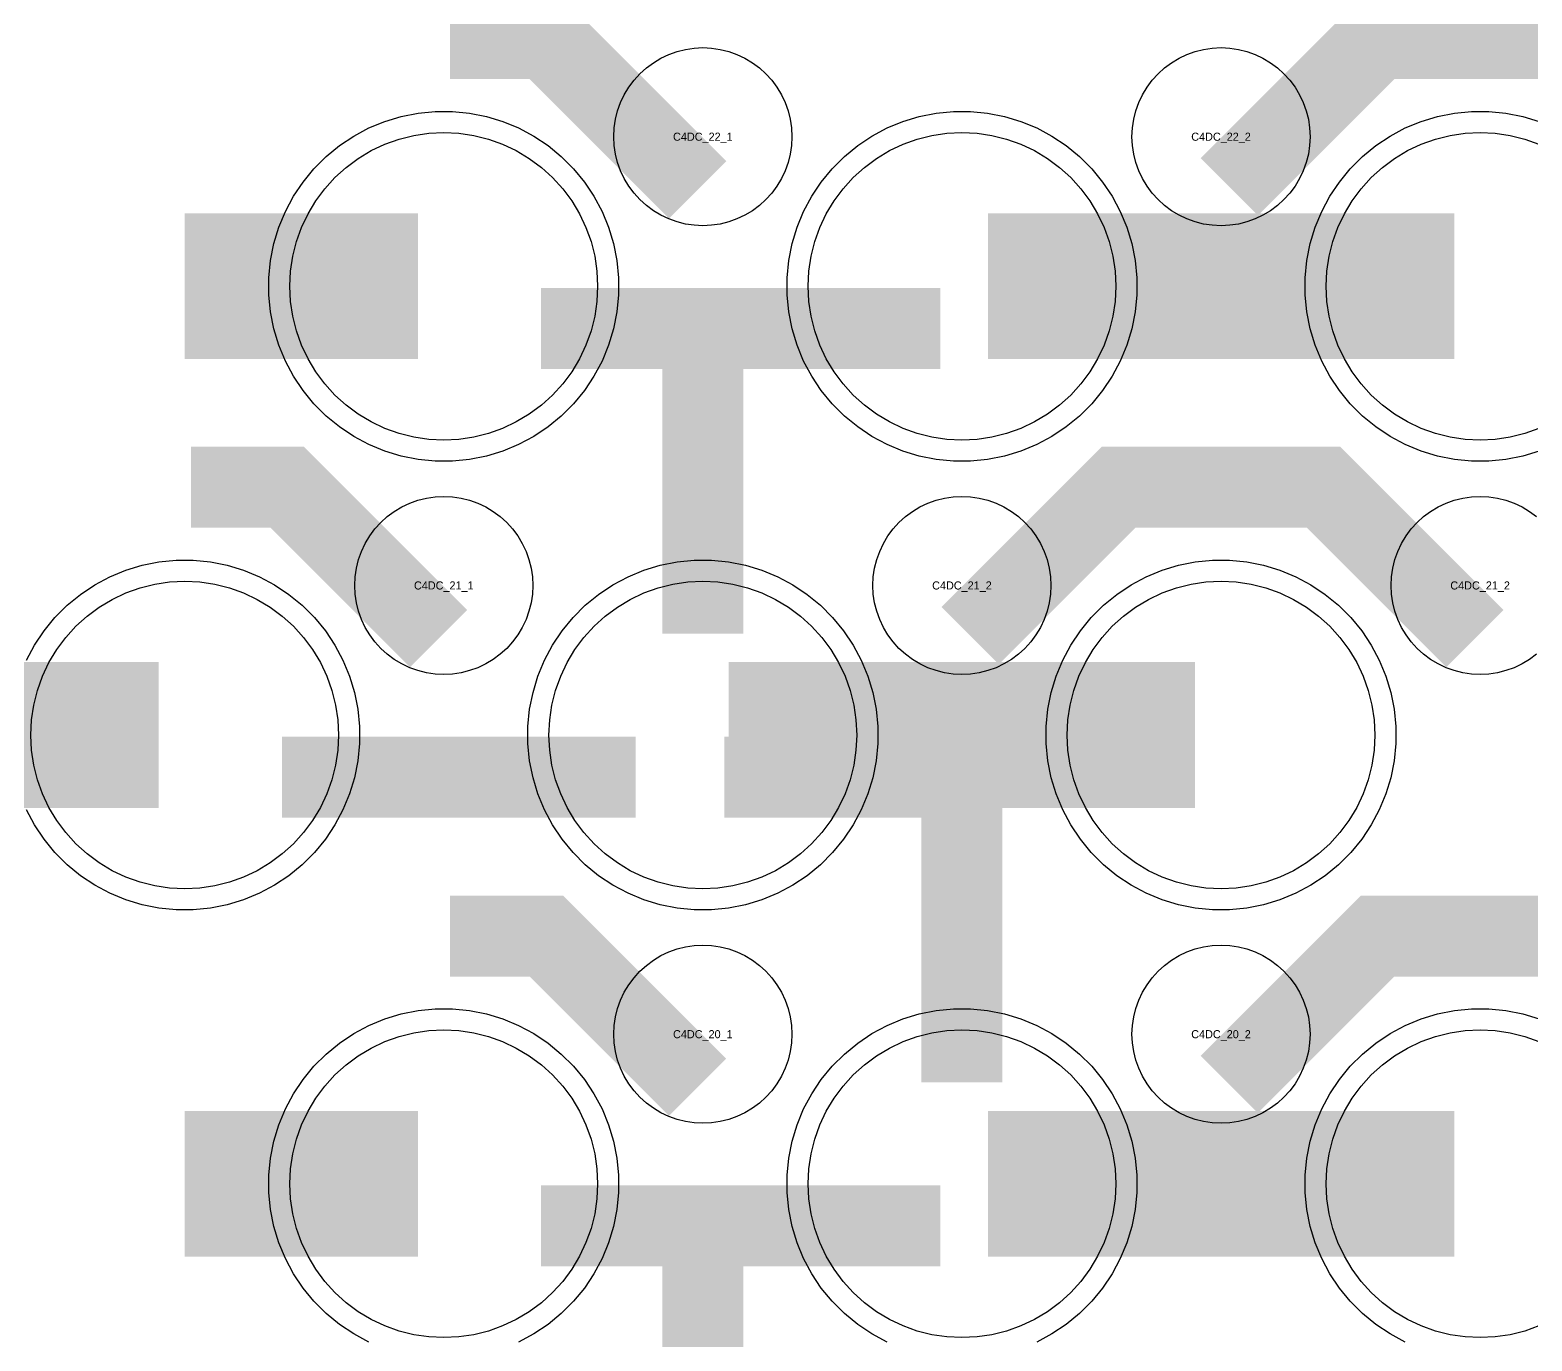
# Model space of a CAD drawing. Extents: x -11880 to 11880, y -14992 to 14992.
# Drawn here: x -11647.8 to -11184, y -12116.8 to -11712 of the extents above; entities that cross this region are included whole.
import ezdxf
from ezdxf.enums import TextEntityAlignment as Align

# ---------------------------------------------------------------- set-up
doc = ezdxf.new("R2010")
doc.units = 0
doc.header["$MEASUREMENT"] = 0
for name, color, linetype in [('GDS_775_DT_237', 138, 'CONTINUOUS'), ('RDL1_FS', 34, 'CONTINUOUS'), ('RDL_BS', 160, 'CONTINUOUS')]:
    doc.layers.add(name, color=color, linetype=linetype)

msp = doc.modelspace()

# ---------------------------------------------------------------- linework, layer by layer
at = {"layer": 'RDL1_FS'}
for points in [[(-11520, -11838.664), (-11524.657, -11838.435), (-11529.268, -11837.751), (-11533.791, -11836.619), (-11538.181, -11835.047), (-11542.395, -11833.055), (-11546.395, -11830.657), (-11550.14, -11827.879), (-11553.594, -11824.749), (-11556.724, -11821.295), (-11559.502, -11817.55), (-11561.9, -11813.55), (-11563.892, -11809.336), (-11565.464, -11804.946), (-11566.596, -11800.423), (-11567.28, -11795.812), (-11567.509, -11791.155), (-11567.28, -11786.498), (-11566.596, -11781.887), (-11565.464, -11777.364), (-11563.892, -11772.974), (-11561.9, -11768.76), (-11559.502, -11764.76), (-11556.724, -11761.015), (-11553.594, -11757.561), (-11550.14, -11754.431), (-11546.395, -11751.653), (-11542.395, -11749.255), (-11538.181, -11747.263), (-11533.791, -11745.691), (-11529.268, -11744.559), (-11524.657, -11743.875), (-11520, -11743.646), (-11515.343, -11743.875), (-11510.732, -11744.559), (-11506.209, -11745.691), (-11501.819, -11747.263), (-11497.605, -11749.255), (-11493.605, -11751.653), (-11489.86, -11754.431), (-11486.406, -11757.561), (-11483.276, -11761.015), (-11480.498, -11764.76), (-11478.1, -11768.76), (-11476.108, -11772.974), (-11474.536, -11777.364), (-11473.404, -11781.887), (-11472.72, -11786.498), (-11472.491, -11791.155), (-11472.72, -11795.812), (-11473.404, -11800.423), (-11474.536, -11804.946), (-11476.108, -11809.336), (-11478.1, -11813.55), (-11480.498, -11817.55), (-11483.276, -11821.295), (-11486.406, -11824.749), (-11489.86, -11827.879), (-11493.605, -11830.657), (-11497.605, -11833.055), (-11501.819, -11835.047), (-11506.209, -11836.619), (-11510.732, -11837.751), (-11515.343, -11838.435)], [(-11360, -11838.664), (-11364.657, -11838.435), (-11369.268, -11837.751), (-11373.791, -11836.619), (-11378.181, -11835.047), (-11382.395, -11833.055), (-11386.395, -11830.657), (-11390.14, -11827.879), (-11393.594, -11824.749), (-11396.724, -11821.295), (-11399.502, -11817.55), (-11401.9, -11813.55), (-11403.892, -11809.336), (-11405.464, -11804.946), (-11406.596, -11800.423), (-11407.28, -11795.812), (-11407.509, -11791.155), (-11407.28, -11786.498), (-11406.596, -11781.887), (-11405.464, -11777.364), (-11403.892, -11772.974), (-11401.9, -11768.76), (-11399.502, -11764.76), (-11396.724, -11761.015), (-11393.594, -11757.561), (-11390.14, -11754.431), (-11386.395, -11751.653), (-11382.395, -11749.255), (-11378.181, -11747.263), (-11373.791, -11745.691), (-11369.268, -11744.559), (-11364.657, -11743.875), (-11360, -11743.646), (-11355.343, -11743.875), (-11350.732, -11744.559), (-11346.209, -11745.691), (-11341.819, -11747.263), (-11337.605, -11749.255), (-11333.605, -11751.653), (-11329.86, -11754.431), (-11326.406, -11757.561), (-11323.276, -11761.015), (-11320.498, -11764.76), (-11318.1, -11768.76), (-11316.108, -11772.974), (-11314.536, -11777.364), (-11313.404, -11781.887), (-11312.72, -11786.498), (-11312.491, -11791.155), (-11312.72, -11795.812), (-11313.404, -11800.423), (-11314.536, -11804.946), (-11316.108, -11809.336), (-11318.1, -11813.55), (-11320.498, -11817.55), (-11323.276, -11821.295), (-11326.406, -11824.749), (-11329.86, -11827.879), (-11333.605, -11830.657), (-11337.605, -11833.055), (-11341.819, -11835.047), (-11346.209, -11836.619), (-11350.732, -11837.751), (-11355.343, -11838.435)], [(-11600, -11977.229), (-11604.657, -11977), (-11609.268, -11976.316), (-11613.791, -11975.184), (-11618.181, -11973.612), (-11622.395, -11971.62), (-11626.395, -11969.222), (-11630.14, -11966.444), (-11633.594, -11963.314), (-11636.724, -11959.86), (-11639.502, -11956.115), (-11641.9, -11952.115), (-11643.892, -11947.901), (-11645.464, -11943.511), (-11646.596, -11938.988), (-11647.28, -11934.377), (-11647.509, -11929.72), (-11647.28, -11925.063), (-11646.596, -11920.452), (-11645.464, -11915.929), (-11643.892, -11911.539), (-11641.9, -11907.325), (-11639.502, -11903.325), (-11636.724, -11899.58), (-11633.594, -11896.126), (-11630.14, -11892.996), (-11626.395, -11890.218), (-11622.395, -11887.82), (-11618.181, -11885.828), (-11613.791, -11884.256), (-11609.268, -11883.124), (-11604.657, -11882.44), (-11600, -11882.211), (-11595.343, -11882.44), (-11590.732, -11883.124), (-11586.209, -11884.256), (-11581.819, -11885.828), (-11577.605, -11887.82), (-11573.605, -11890.218), (-11569.86, -11892.996), (-11566.406, -11896.126), (-11563.276, -11899.58), (-11560.498, -11903.325), (-11558.1, -11907.325), (-11556.108, -11911.539), (-11554.536, -11915.929), (-11553.404, -11920.452), (-11552.72, -11925.063), (-11552.491, -11929.72), (-11552.72, -11934.377), (-11553.404, -11938.988), (-11554.536, -11943.511), (-11556.108, -11947.901), (-11558.1, -11952.115), (-11560.498, -11956.115), (-11563.276, -11959.86), (-11566.406, -11963.314), (-11569.86, -11966.444), (-11573.605, -11969.222), (-11577.605, -11971.62), (-11581.819, -11973.612), (-11586.209, -11975.184), (-11590.732, -11976.316), (-11595.343, -11977)], [(-11440, -11977.229), (-11444.657, -11977), (-11449.268, -11976.316), (-11453.791, -11975.184), (-11458.181, -11973.612), (-11462.395, -11971.62), (-11466.395, -11969.222), (-11470.14, -11966.444), (-11473.594, -11963.314), (-11476.724, -11959.86), (-11479.502, -11956.115), (-11481.9, -11952.115), (-11483.892, -11947.901), (-11485.464, -11943.511), (-11486.596, -11938.988), (-11487.28, -11934.377), (-11487.509, -11929.72), (-11487.28, -11925.063), (-11486.596, -11920.452), (-11485.464, -11915.929), (-11483.892, -11911.539), (-11481.9, -11907.325), (-11479.502, -11903.325), (-11476.724, -11899.58), (-11473.594, -11896.126), (-11470.14, -11892.996), (-11466.395, -11890.218), (-11462.395, -11887.82), (-11458.181, -11885.828), (-11453.791, -11884.256), (-11449.268, -11883.124), (-11444.657, -11882.44), (-11440, -11882.211), (-11435.343, -11882.44), (-11430.732, -11883.124), (-11426.209, -11884.256), (-11421.819, -11885.828), (-11417.605, -11887.82), (-11413.605, -11890.218), (-11409.86, -11892.996), (-11406.406, -11896.126), (-11403.276, -11899.58), (-11400.498, -11903.325), (-11398.1, -11907.325), (-11396.108, -11911.539), (-11394.536, -11915.929), (-11393.404, -11920.452), (-11392.72, -11925.063), (-11392.491, -11929.72), (-11392.72, -11934.377), (-11393.404, -11938.988), (-11394.536, -11943.511), (-11396.108, -11947.901), (-11398.1, -11952.115), (-11400.498, -11956.115), (-11403.276, -11959.86), (-11406.406, -11963.314), (-11409.86, -11966.444), (-11413.605, -11969.222), (-11417.605, -11971.62), (-11421.819, -11973.612), (-11426.209, -11975.184), (-11430.732, -11976.316), (-11435.343, -11977)], [(-11280, -11977.229), (-11284.657, -11977), (-11289.268, -11976.316), (-11293.791, -11975.184), (-11298.181, -11973.612), (-11302.395, -11971.62), (-11306.395, -11969.222), (-11310.14, -11966.444), (-11313.594, -11963.314), (-11316.724, -11959.86), (-11319.502, -11956.115), (-11321.9, -11952.115), (-11323.892, -11947.901), (-11325.464, -11943.511), (-11326.596, -11938.988), (-11327.28, -11934.377), (-11327.509, -11929.72), (-11327.28, -11925.063), (-11326.596, -11920.452), (-11325.464, -11915.929), (-11323.892, -11911.539), (-11321.9, -11907.325), (-11319.502, -11903.325), (-11316.724, -11899.58), (-11313.594, -11896.126), (-11310.14, -11892.996), (-11306.395, -11890.218), (-11302.395, -11887.82), (-11298.181, -11885.828), (-11293.791, -11884.256), (-11289.268, -11883.124), (-11284.657, -11882.44), (-11280, -11882.211), (-11275.343, -11882.44), (-11270.732, -11883.124), (-11266.209, -11884.256), (-11261.819, -11885.828), (-11257.605, -11887.82), (-11253.605, -11890.218), (-11249.86, -11892.996), (-11246.406, -11896.126), (-11243.276, -11899.58), (-11240.498, -11903.325), (-11238.1, -11907.325), (-11236.108, -11911.539), (-11234.536, -11915.929), (-11233.404, -11920.452), (-11232.72, -11925.063), (-11232.491, -11929.72), (-11232.72, -11934.377), (-11233.404, -11938.988), (-11234.536, -11943.511), (-11236.108, -11947.901), (-11238.1, -11952.115), (-11240.498, -11956.115), (-11243.276, -11959.86), (-11246.406, -11963.314), (-11249.86, -11966.444), (-11253.605, -11969.222), (-11257.605, -11971.62), (-11261.819, -11973.612), (-11266.209, -11975.184), (-11270.732, -11976.316), (-11275.343, -11977)], [(-11520, -12115.794), (-11524.657, -12115.565), (-11529.268, -12114.881), (-11533.791, -12113.749), (-11538.181, -12112.177), (-11542.395, -12110.185), (-11546.395, -12107.787), (-11550.14, -12105.009), (-11553.594, -12101.879), (-11556.724, -12098.425), (-11559.502, -12094.68), (-11561.9, -12090.68), (-11563.892, -12086.466), (-11565.464, -12082.076), (-11566.596, -12077.553), (-11567.28, -12072.942), (-11567.509, -12068.285), (-11567.28, -12063.628), (-11566.596, -12059.017), (-11565.464, -12054.494), (-11563.892, -12050.104), (-11561.9, -12045.89), (-11559.502, -12041.89), (-11556.724, -12038.145), (-11553.594, -12034.691), (-11550.14, -12031.561), (-11546.395, -12028.783), (-11542.395, -12026.385), (-11538.181, -12024.393), (-11533.791, -12022.821), (-11529.268, -12021.689), (-11524.657, -12021.005), (-11520, -12020.776), (-11515.343, -12021.005), (-11510.732, -12021.689), (-11506.209, -12022.821), (-11501.819, -12024.393), (-11497.605, -12026.385), (-11493.605, -12028.783), (-11489.86, -12031.561), (-11486.406, -12034.691), (-11483.276, -12038.145), (-11480.498, -12041.89), (-11478.1, -12045.89), (-11476.108, -12050.104), (-11474.536, -12054.494), (-11473.404, -12059.017), (-11472.72, -12063.628), (-11472.491, -12068.285), (-11472.72, -12072.942), (-11473.404, -12077.553), (-11474.536, -12082.076), (-11476.108, -12086.466), (-11478.1, -12090.68), (-11480.498, -12094.68), (-11483.276, -12098.425), (-11486.406, -12101.879), (-11489.86, -12105.009), (-11493.605, -12107.787), (-11497.605, -12110.185), (-11501.819, -12112.177), (-11506.209, -12113.749), (-11510.732, -12114.881), (-11515.343, -12115.565)], [(-11360, -12115.794), (-11364.657, -12115.565), (-11369.268, -12114.881), (-11373.791, -12113.749), (-11378.181, -12112.177), (-11382.395, -12110.185), (-11386.395, -12107.787), (-11390.14, -12105.009), (-11393.594, -12101.879), (-11396.724, -12098.425), (-11399.502, -12094.68), (-11401.9, -12090.68), (-11403.892, -12086.466), (-11405.464, -12082.076), (-11406.596, -12077.553), (-11407.28, -12072.942), (-11407.509, -12068.285), (-11407.28, -12063.628), (-11406.596, -12059.017), (-11405.464, -12054.494), (-11403.892, -12050.104), (-11401.9, -12045.89), (-11399.502, -12041.89), (-11396.724, -12038.145), (-11393.594, -12034.691), (-11390.14, -12031.561), (-11386.395, -12028.783), (-11382.395, -12026.385), (-11378.181, -12024.393), (-11373.791, -12022.821), (-11369.268, -12021.689), (-11364.657, -12021.005), (-11360, -12020.776), (-11355.343, -12021.005), (-11350.732, -12021.689), (-11346.209, -12022.821), (-11341.819, -12024.393), (-11337.605, -12026.385), (-11333.605, -12028.783), (-11329.86, -12031.561), (-11326.406, -12034.691), (-11323.276, -12038.145), (-11320.498, -12041.89), (-11318.1, -12045.89), (-11316.108, -12050.104), (-11314.536, -12054.494), (-11313.404, -12059.017), (-11312.72, -12063.628), (-11312.491, -12068.285), (-11312.72, -12072.942), (-11313.404, -12077.553), (-11314.536, -12082.076), (-11316.108, -12086.466), (-11318.1, -12090.68), (-11320.498, -12094.68), (-11323.276, -12098.425), (-11326.406, -12101.879), (-11329.86, -12105.009), (-11333.605, -12107.787), (-11337.605, -12110.185), (-11341.819, -12112.177), (-11346.209, -12113.749), (-11350.732, -12114.881), (-11355.343, -12115.565)]]:
    msp.add_lwpolyline(points, close=True, dxfattribs=at)
for points in [[(-11181.819, -11835.047), (-11186.209, -11836.619), (-11190.732, -11837.751), (-11195.343, -11838.435), (-11200, -11838.664), (-11204.657, -11838.435), (-11209.268, -11837.751), (-11213.791, -11836.619), (-11218.181, -11835.047), (-11222.395, -11833.055), (-11226.395, -11830.657), (-11230.14, -11827.879), (-11233.594, -11824.749), (-11236.724, -11821.295), (-11239.502, -11817.55), (-11241.9, -11813.55), (-11243.892, -11809.336), (-11245.464, -11804.946), (-11246.596, -11800.423), (-11247.28, -11795.812), (-11247.509, -11791.155), (-11247.28, -11786.498), (-11246.596, -11781.887), (-11245.464, -11777.364), (-11243.892, -11772.974), (-11241.9, -11768.76), (-11239.502, -11764.76), (-11236.724, -11761.015), (-11233.594, -11757.561), (-11230.14, -11754.431), (-11226.395, -11751.653), (-11222.395, -11749.255), (-11218.181, -11747.263), (-11213.791, -11745.691), (-11209.268, -11744.559), (-11204.657, -11743.875), (-11200, -11743.646), (-11195.343, -11743.875), (-11190.732, -11744.559), (-11186.209, -11745.691), (-11181.819, -11747.263)], [(-11181.819, -12112.177), (-11186.209, -12113.749), (-11190.732, -12114.881), (-11195.343, -12115.565), (-11200, -12115.794), (-11204.657, -12115.565), (-11209.268, -12114.881), (-11213.791, -12113.749), (-11218.181, -12112.177), (-11222.395, -12110.185), (-11226.395, -12107.787), (-11230.14, -12105.009), (-11233.594, -12101.879), (-11236.724, -12098.425), (-11239.502, -12094.68), (-11241.9, -12090.68), (-11243.892, -12086.466), (-11245.464, -12082.076), (-11246.596, -12077.553), (-11247.28, -12072.942), (-11247.509, -12068.285), (-11247.28, -12063.628), (-11246.596, -12059.017), (-11245.464, -12054.494), (-11243.892, -12050.104), (-11241.9, -12045.89), (-11239.502, -12041.89), (-11236.724, -12038.145), (-11233.594, -12034.691), (-11230.14, -12031.561), (-11226.395, -12028.783), (-11222.395, -12026.385), (-11218.181, -12024.393), (-11213.791, -12022.821), (-11209.268, -12021.689), (-11204.657, -12021.005), (-11200, -12020.776), (-11195.343, -12021.005), (-11190.732, -12021.689), (-11186.209, -12022.821), (-11181.819, -12024.393)]]:
    msp.add_lwpolyline(points, dxfattribs=at)
for points in [[(-11599.998, -11791.155, 45, 45, 0), (-11527.998, -11791.155, 45, 45, 0)], [(-11351.998, -11791.155, 45, 45, 0), (-11279.998, -11791.155, 45, 45, 0)], [(-11279.998, -11791.155, 45, 45, 0), (-11207.998, -11791.155, 45, 45, 0)], [(-11679.998, -11929.72, 45, 45, 0), (-11607.998, -11929.72, 45, 45, 0)], [(-11431.998, -11929.72, 45, 45, 0), (-11359.998, -11929.72, 45, 45, 0)], [(-11359.998, -11929.72, 45, 45, 0), (-11287.998, -11929.72, 45, 45, 0)], [(-11599.998, -12068.285, 45, 45, 0), (-11527.998, -12068.285, 45, 45, 0)], [(-11351.998, -12068.285, 45, 45, 0), (-11279.998, -12068.285, 45, 45, 0)], [(-11279.998, -12068.285, 45, 45, 0), (-11207.998, -12068.285, 45, 45, 0)]]:
    msp.add_lwpolyline(points, format="xyseb", dxfattribs=at)
at = {"layer": 'RDL_BS'}
for points in [[(-11441.599, -11761.368, 25, 25, 0), (-11488.313, -11714.654, 25, 25, 0), (-11518.071, -11714.654, 25, 25, 0)], [(-11277.438, -11760.469, 25, 25, 0), (-11231.623, -11714.654, 25, 25, 0), (-11198.07, -11714.654, 25, 25, 0)], [(-11121.599, -11761.368, 25, 25, 0), (-11168.313, -11714.654, 25, 25, 0), (-11198.071, -11714.654, 25, 25, 0)], [(-11440, -11898.445, 25, 25, 0), (-11440, -11791.668, 25, 25, 0)], [(-11440, -11898.445, 25, 25, 0), (-11440, -11791.668, 25, 25, 0)], [(-11489.984, -11804.168, 25, 25, 0), (-11380.719, -11804.168, 25, 25, 0)], [(-11452.5, -11804.168, 25, 25, 0), (-11387.833, -11804.168, 25, 25, 0)], [(-11452.5, -11804.168, 25, 25, 0), (-11366.667, -11804.168, 25, 25, 0)], [(-11521.599, -11899.933, 25, 25, 0), (-11568.313, -11853.219, 25, 25, 0), (-11598.071, -11853.219, 25, 25, 0)], [(-11357.438, -11899.034, 25, 25, 0), (-11311.623, -11853.219, 25, 25, 0), (-11278.07, -11853.219, 25, 25, 0)], [(-11201.599, -11899.933, 25, 25, 0), (-11248.313, -11853.219, 25, 25, 0), (-11278.071, -11853.219, 25, 25, 0)], [(-11360, -12037.01, 25, 25, 0), (-11360, -11930.233, 25, 25, 0)], [(-11360, -12037.01, 25, 25, 0), (-11360, -11930.233, 25, 25, 0)], [(-11569.984, -11942.733, 25, 25, 0), (-11460.719, -11942.733, 25, 25, 0)], [(-11347.5, -11942.733, 25, 25, 0), (-11433.333, -11942.733, 25, 25, 0)], [(-11347.5, -11942.733, 25, 25, 0), (-11412.167, -11942.733, 25, 25, 0)], [(-11441.599, -12038.498, 25, 25, 0), (-11488.313, -11991.784, 25, 25, 0), (-11518.071, -11991.784, 25, 25, 0)], [(-11277.438, -12037.599, 25, 25, 0), (-11231.623, -11991.784, 25, 25, 0), (-11198.07, -11991.784, 25, 25, 0)], [(-11121.599, -12038.498, 25, 25, 0), (-11168.313, -11991.784, 25, 25, 0), (-11198.071, -11991.784, 25, 25, 0)], [(-11440, -12175.575, 25, 25, 0), (-11440, -12068.798, 25, 25, 0)], [(-11440, -12175.575, 25, 25, 0), (-11440, -12068.798, 25, 25, 0)], [(-11489.984, -12081.298, 25, 25, 0), (-11380.719, -12081.298, 25, 25, 0)], [(-11452.5, -12081.298, 25, 25, 0), (-11387.833, -12081.298, 25, 25, 0)], [(-11452.5, -12081.298, 25, 25, 0), (-11366.667, -12081.298, 25, 25, 0)]]:
    msp.add_lwpolyline(points, format="xyseb", dxfattribs=at)
for points in [[(-11440, -11772.461), (-11442.693, -11772.329), (-11445.365, -11771.933), (-11447.984, -11771.276), (-11450.519, -11770.369), (-11452.956, -11769.217), (-11455.28, -11767.824), (-11457.443, -11766.221), (-11459.442, -11764.409), (-11461.254, -11762.41), (-11462.857, -11760.247), (-11464.25, -11757.923), (-11465.402, -11755.486), (-11466.309, -11752.951), (-11466.966, -11750.332), (-11467.362, -11747.66), (-11467.494, -11744.967), (-11467.362, -11742.274), (-11466.966, -11739.602), (-11466.309, -11736.983), (-11465.402, -11734.448), (-11464.25, -11732.011), (-11462.857, -11729.687), (-11461.254, -11727.524), (-11459.442, -11725.525), (-11457.443, -11723.713), (-11455.28, -11722.11), (-11452.956, -11720.717), (-11450.519, -11719.565), (-11447.984, -11718.658), (-11445.365, -11718.001), (-11442.693, -11717.605), (-11440, -11717.473), (-11437.307, -11717.605), (-11434.635, -11718.001), (-11432.016, -11718.658), (-11429.481, -11719.565), (-11427.044, -11720.717), (-11424.72, -11722.11), (-11422.557, -11723.713), (-11420.558, -11725.525), (-11418.746, -11727.524), (-11417.143, -11729.687), (-11415.75, -11732.011), (-11414.598, -11734.448), (-11413.691, -11736.983), (-11413.034, -11739.602), (-11412.638, -11742.274), (-11412.506, -11744.967), (-11412.638, -11747.66), (-11413.034, -11750.332), (-11413.691, -11752.951), (-11414.598, -11755.486), (-11415.75, -11757.923), (-11417.143, -11760.247), (-11418.746, -11762.41), (-11420.558, -11764.409), (-11422.557, -11766.221), (-11424.72, -11767.824), (-11427.044, -11769.217), (-11429.481, -11770.369), (-11432.016, -11771.276), (-11434.635, -11771.933), (-11437.307, -11772.329)], [(-11280, -11772.461), (-11282.693, -11772.329), (-11285.365, -11771.933), (-11287.984, -11771.276), (-11290.519, -11770.369), (-11292.956, -11769.217), (-11295.28, -11767.824), (-11297.443, -11766.221), (-11299.442, -11764.409), (-11301.254, -11762.41), (-11302.857, -11760.247), (-11304.25, -11757.923), (-11305.402, -11755.486), (-11306.309, -11752.951), (-11306.966, -11750.332), (-11307.362, -11747.66), (-11307.494, -11744.967), (-11307.362, -11742.274), (-11306.966, -11739.602), (-11306.309, -11736.983), (-11305.402, -11734.448), (-11304.25, -11732.011), (-11302.857, -11729.687), (-11301.254, -11727.524), (-11299.442, -11725.525), (-11297.443, -11723.713), (-11295.28, -11722.11), (-11292.956, -11720.717), (-11290.519, -11719.565), (-11287.984, -11718.658), (-11285.365, -11718.001), (-11282.693, -11717.605), (-11280, -11717.473), (-11277.307, -11717.605), (-11274.635, -11718.001), (-11272.016, -11718.658), (-11269.481, -11719.565), (-11267.044, -11720.717), (-11264.72, -11722.11), (-11262.557, -11723.713), (-11260.558, -11725.525), (-11258.746, -11727.524), (-11257.143, -11729.687), (-11255.75, -11732.011), (-11254.598, -11734.448), (-11253.691, -11736.983), (-11253.034, -11739.602), (-11252.638, -11742.274), (-11252.506, -11744.967), (-11252.638, -11747.66), (-11253.034, -11750.332), (-11253.691, -11752.951), (-11254.598, -11755.486), (-11255.75, -11757.923), (-11257.143, -11760.247), (-11258.746, -11762.41), (-11260.558, -11764.409), (-11262.557, -11766.221), (-11264.72, -11767.824), (-11267.044, -11769.217), (-11269.481, -11770.369), (-11272.016, -11771.276), (-11274.635, -11771.933), (-11277.307, -11772.329)], [(-11522.644, -11845.155), (-11527.938, -11844.638), (-11533.165, -11843.592), (-11538.205, -11842.061), (-11543.115, -11840.03), (-11547.777, -11837.538), (-11552.191, -11834.591), (-11556.292, -11831.229), (-11560.074, -11827.447), (-11563.436, -11823.346), (-11566.383, -11818.932), (-11568.875, -11814.27), (-11570.906, -11809.36), (-11572.437, -11804.32), (-11573.483, -11799.093), (-11574, -11793.799), (-11574, -11788.511), (-11573.483, -11783.217), (-11572.437, -11777.99), (-11570.906, -11772.95), (-11568.875, -11768.04), (-11566.383, -11763.378), (-11563.436, -11758.964), (-11560.074, -11754.863), (-11556.292, -11751.081), (-11552.191, -11747.719), (-11547.777, -11744.772), (-11543.115, -11742.28), (-11538.205, -11740.249), (-11533.165, -11738.718), (-11527.938, -11737.672), (-11522.644, -11737.155), (-11517.356, -11737.155), (-11512.062, -11737.672), (-11506.835, -11738.718), (-11501.795, -11740.249), (-11496.885, -11742.28), (-11492.223, -11744.772), (-11487.809, -11747.719), (-11483.708, -11751.081), (-11479.926, -11754.863), (-11476.564, -11758.964), (-11473.617, -11763.378), (-11471.125, -11768.04), (-11469.094, -11772.95), (-11467.563, -11777.99), (-11466.517, -11783.217), (-11466, -11788.511), (-11466, -11793.799), (-11466.517, -11799.093), (-11467.563, -11804.32), (-11469.094, -11809.36), (-11471.125, -11814.27), (-11473.617, -11818.932), (-11476.564, -11823.346), (-11479.926, -11827.447), (-11483.708, -11831.229), (-11487.809, -11834.591), (-11492.223, -11837.538), (-11496.885, -11840.03), (-11501.795, -11842.061), (-11506.835, -11843.592), (-11512.062, -11844.638), (-11517.356, -11845.155)], [(-11362.644, -11845.155), (-11367.938, -11844.638), (-11373.165, -11843.592), (-11378.205, -11842.061), (-11383.115, -11840.03), (-11387.777, -11837.538), (-11392.191, -11834.591), (-11396.292, -11831.229), (-11400.074, -11827.447), (-11403.436, -11823.346), (-11406.383, -11818.932), (-11408.875, -11814.27), (-11410.906, -11809.36), (-11412.437, -11804.32), (-11413.483, -11799.093), (-11414, -11793.799), (-11414, -11788.511), (-11413.483, -11783.217), (-11412.437, -11777.99), (-11410.906, -11772.95), (-11408.875, -11768.04), (-11406.383, -11763.378), (-11403.436, -11758.964), (-11400.074, -11754.863), (-11396.292, -11751.081), (-11392.191, -11747.719), (-11387.777, -11744.772), (-11383.115, -11742.28), (-11378.205, -11740.249), (-11373.165, -11738.718), (-11367.938, -11737.672), (-11362.644, -11737.155), (-11357.356, -11737.155), (-11352.062, -11737.672), (-11346.835, -11738.718), (-11341.795, -11740.249), (-11336.885, -11742.28), (-11332.223, -11744.772), (-11327.809, -11747.719), (-11323.708, -11751.081), (-11319.926, -11754.863), (-11316.564, -11758.964), (-11313.617, -11763.378), (-11311.125, -11768.04), (-11309.094, -11772.95), (-11307.563, -11777.99), (-11306.517, -11783.217), (-11306, -11788.511), (-11306, -11793.799), (-11306.517, -11799.093), (-11307.563, -11804.32), (-11309.094, -11809.36), (-11311.125, -11814.27), (-11313.617, -11818.932), (-11316.564, -11823.346), (-11319.926, -11827.447), (-11323.708, -11831.229), (-11327.809, -11834.591), (-11332.223, -11837.538), (-11336.885, -11840.03), (-11341.795, -11842.061), (-11346.835, -11843.592), (-11352.062, -11844.638), (-11357.356, -11845.155)], [(-11520, -11911.026), (-11522.693, -11910.894), (-11525.365, -11910.498), (-11527.984, -11909.841), (-11530.519, -11908.934), (-11532.956, -11907.782), (-11535.28, -11906.389), (-11537.443, -11904.786), (-11539.442, -11902.974), (-11541.254, -11900.975), (-11542.857, -11898.812), (-11544.25, -11896.488), (-11545.402, -11894.051), (-11546.309, -11891.516), (-11546.966, -11888.897), (-11547.362, -11886.225), (-11547.494, -11883.532), (-11547.362, -11880.839), (-11546.966, -11878.167), (-11546.309, -11875.548), (-11545.402, -11873.013), (-11544.25, -11870.576), (-11542.857, -11868.252), (-11541.254, -11866.089), (-11539.442, -11864.09), (-11537.443, -11862.278), (-11535.28, -11860.675), (-11532.956, -11859.282), (-11530.519, -11858.13), (-11527.984, -11857.223), (-11525.365, -11856.566), (-11522.693, -11856.17), (-11520, -11856.038), (-11517.307, -11856.17), (-11514.635, -11856.566), (-11512.016, -11857.223), (-11509.481, -11858.13), (-11507.044, -11859.282), (-11504.72, -11860.675), (-11502.557, -11862.278), (-11500.558, -11864.09), (-11498.746, -11866.089), (-11497.143, -11868.252), (-11495.75, -11870.576), (-11494.598, -11873.013), (-11493.691, -11875.548), (-11493.034, -11878.167), (-11492.638, -11880.839), (-11492.506, -11883.532), (-11492.638, -11886.225), (-11493.034, -11888.897), (-11493.691, -11891.516), (-11494.598, -11894.051), (-11495.75, -11896.488), (-11497.143, -11898.812), (-11498.746, -11900.975), (-11500.558, -11902.974), (-11502.557, -11904.786), (-11504.72, -11906.389), (-11507.044, -11907.782), (-11509.481, -11908.934), (-11512.016, -11909.841), (-11514.635, -11910.498), (-11517.307, -11910.894)], [(-11360, -11911.026), (-11362.693, -11910.894), (-11365.365, -11910.498), (-11367.984, -11909.841), (-11370.519, -11908.934), (-11372.956, -11907.782), (-11375.28, -11906.389), (-11377.443, -11904.786), (-11379.442, -11902.974), (-11381.254, -11900.975), (-11382.857, -11898.812), (-11384.25, -11896.488), (-11385.402, -11894.051), (-11386.309, -11891.516), (-11386.966, -11888.897), (-11387.362, -11886.225), (-11387.494, -11883.532), (-11387.362, -11880.839), (-11386.966, -11878.167), (-11386.309, -11875.548), (-11385.402, -11873.013), (-11384.25, -11870.576), (-11382.857, -11868.252), (-11381.254, -11866.089), (-11379.442, -11864.09), (-11377.443, -11862.278), (-11375.28, -11860.675), (-11372.956, -11859.282), (-11370.519, -11858.13), (-11367.984, -11857.223), (-11365.365, -11856.566), (-11362.693, -11856.17), (-11360, -11856.038), (-11357.307, -11856.17), (-11354.635, -11856.566), (-11352.016, -11857.223), (-11349.481, -11858.13), (-11347.044, -11859.282), (-11344.72, -11860.675), (-11342.557, -11862.278), (-11340.558, -11864.09), (-11338.746, -11866.089), (-11337.143, -11868.252), (-11335.75, -11870.576), (-11334.598, -11873.013), (-11333.691, -11875.548), (-11333.034, -11878.167), (-11332.638, -11880.839), (-11332.506, -11883.532), (-11332.638, -11886.225), (-11333.034, -11888.897), (-11333.691, -11891.516), (-11334.598, -11894.051), (-11335.75, -11896.488), (-11337.143, -11898.812), (-11338.746, -11900.975), (-11340.558, -11902.974), (-11342.557, -11904.786), (-11344.72, -11906.389), (-11347.044, -11907.782), (-11349.481, -11908.934), (-11352.016, -11909.841), (-11354.635, -11910.498), (-11357.307, -11910.894)], [(-11442.644, -11983.72), (-11447.938, -11983.203), (-11453.165, -11982.157), (-11458.205, -11980.626), (-11463.115, -11978.595), (-11467.777, -11976.103), (-11472.191, -11973.156), (-11476.292, -11969.794), (-11480.074, -11966.012), (-11483.436, -11961.911), (-11486.383, -11957.497), (-11488.875, -11952.835), (-11490.906, -11947.925), (-11492.437, -11942.885), (-11493.483, -11937.658), (-11494, -11932.364), (-11494, -11927.076), (-11493.483, -11921.782), (-11492.437, -11916.555), (-11490.906, -11911.515), (-11488.875, -11906.605), (-11486.383, -11901.943), (-11483.436, -11897.529), (-11480.074, -11893.428), (-11476.292, -11889.646), (-11472.191, -11886.284), (-11467.777, -11883.337), (-11463.115, -11880.845), (-11458.205, -11878.814), (-11453.165, -11877.283), (-11447.938, -11876.237), (-11442.644, -11875.72), (-11437.356, -11875.72), (-11432.062, -11876.237), (-11426.835, -11877.283), (-11421.795, -11878.814), (-11416.885, -11880.845), (-11412.223, -11883.337), (-11407.809, -11886.284), (-11403.708, -11889.646), (-11399.926, -11893.428), (-11396.564, -11897.529), (-11393.617, -11901.943), (-11391.125, -11906.605), (-11389.094, -11911.515), (-11387.563, -11916.555), (-11386.517, -11921.782), (-11386, -11927.076), (-11386, -11932.364), (-11386.517, -11937.658), (-11387.563, -11942.885), (-11389.094, -11947.925), (-11391.125, -11952.835), (-11393.617, -11957.497), (-11396.564, -11961.911), (-11399.926, -11966.012), (-11403.708, -11969.794), (-11407.809, -11973.156), (-11412.223, -11976.103), (-11416.885, -11978.595), (-11421.795, -11980.626), (-11426.835, -11982.157), (-11432.062, -11983.203), (-11437.356, -11983.72)], [(-11282.644, -11983.72), (-11287.938, -11983.203), (-11293.165, -11982.157), (-11298.205, -11980.626), (-11303.115, -11978.595), (-11307.777, -11976.103), (-11312.191, -11973.156), (-11316.292, -11969.794), (-11320.074, -11966.012), (-11323.436, -11961.911), (-11326.383, -11957.497), (-11328.875, -11952.835), (-11330.906, -11947.925), (-11332.437, -11942.885), (-11333.483, -11937.658), (-11334, -11932.364), (-11334, -11927.076), (-11333.483, -11921.782), (-11332.437, -11916.555), (-11330.906, -11911.515), (-11328.875, -11906.605), (-11326.383, -11901.943), (-11323.436, -11897.529), (-11320.074, -11893.428), (-11316.292, -11889.646), (-11312.191, -11886.284), (-11307.777, -11883.337), (-11303.115, -11880.845), (-11298.205, -11878.814), (-11293.165, -11877.283), (-11287.938, -11876.237), (-11282.644, -11875.72), (-11277.356, -11875.72), (-11272.062, -11876.237), (-11266.835, -11877.283), (-11261.795, -11878.814), (-11256.885, -11880.845), (-11252.223, -11883.337), (-11247.809, -11886.284), (-11243.708, -11889.646), (-11239.926, -11893.428), (-11236.564, -11897.529), (-11233.617, -11901.943), (-11231.125, -11906.605), (-11229.094, -11911.515), (-11227.563, -11916.555), (-11226.517, -11921.782), (-11226, -11927.076), (-11226, -11932.364), (-11226.517, -11937.658), (-11227.563, -11942.885), (-11229.094, -11947.925), (-11231.125, -11952.835), (-11233.617, -11957.497), (-11236.564, -11961.911), (-11239.926, -11966.012), (-11243.708, -11969.794), (-11247.809, -11973.156), (-11252.223, -11976.103), (-11256.885, -11978.595), (-11261.795, -11980.626), (-11266.835, -11982.157), (-11272.062, -11983.203), (-11277.356, -11983.72)], [(-11440, -12049.591), (-11442.693, -12049.459), (-11445.365, -12049.063), (-11447.984, -12048.406), (-11450.519, -12047.499), (-11452.956, -12046.347), (-11455.28, -12044.954), (-11457.443, -12043.351), (-11459.442, -12041.539), (-11461.254, -12039.54), (-11462.857, -12037.377), (-11464.25, -12035.053), (-11465.402, -12032.616), (-11466.309, -12030.081), (-11466.966, -12027.462), (-11467.362, -12024.79), (-11467.494, -12022.097), (-11467.362, -12019.404), (-11466.966, -12016.732), (-11466.309, -12014.113), (-11465.402, -12011.578), (-11464.25, -12009.141), (-11462.857, -12006.817), (-11461.254, -12004.654), (-11459.442, -12002.655), (-11457.443, -12000.843), (-11455.28, -11999.24), (-11452.956, -11997.847), (-11450.519, -11996.695), (-11447.984, -11995.788), (-11445.365, -11995.131), (-11442.693, -11994.735), (-11440, -11994.603), (-11437.307, -11994.735), (-11434.635, -11995.131), (-11432.016, -11995.788), (-11429.481, -11996.695), (-11427.044, -11997.847), (-11424.72, -11999.24), (-11422.557, -12000.843), (-11420.558, -12002.655), (-11418.746, -12004.654), (-11417.143, -12006.817), (-11415.75, -12009.141), (-11414.598, -12011.578), (-11413.691, -12014.113), (-11413.034, -12016.732), (-11412.638, -12019.404), (-11412.506, -12022.097), (-11412.638, -12024.79), (-11413.034, -12027.462), (-11413.691, -12030.081), (-11414.598, -12032.616), (-11415.75, -12035.053), (-11417.143, -12037.377), (-11418.746, -12039.54), (-11420.558, -12041.539), (-11422.557, -12043.351), (-11424.72, -12044.954), (-11427.044, -12046.347), (-11429.481, -12047.499), (-11432.016, -12048.406), (-11434.635, -12049.063), (-11437.307, -12049.459)], [(-11280, -12049.591), (-11282.693, -12049.459), (-11285.365, -12049.063), (-11287.984, -12048.406), (-11290.519, -12047.499), (-11292.956, -12046.347), (-11295.28, -12044.954), (-11297.443, -12043.351), (-11299.442, -12041.539), (-11301.254, -12039.54), (-11302.857, -12037.377), (-11304.25, -12035.053), (-11305.402, -12032.616), (-11306.309, -12030.081), (-11306.966, -12027.462), (-11307.362, -12024.79), (-11307.494, -12022.097), (-11307.362, -12019.404), (-11306.966, -12016.732), (-11306.309, -12014.113), (-11305.402, -12011.578), (-11304.25, -12009.141), (-11302.857, -12006.817), (-11301.254, -12004.654), (-11299.442, -12002.655), (-11297.443, -12000.843), (-11295.28, -11999.24), (-11292.956, -11997.847), (-11290.519, -11996.695), (-11287.984, -11995.788), (-11285.365, -11995.131), (-11282.693, -11994.735), (-11280, -11994.603), (-11277.307, -11994.735), (-11274.635, -11995.131), (-11272.016, -11995.788), (-11269.481, -11996.695), (-11267.044, -11997.847), (-11264.72, -11999.24), (-11262.557, -12000.843), (-11260.558, -12002.655), (-11258.746, -12004.654), (-11257.143, -12006.817), (-11255.75, -12009.141), (-11254.598, -12011.578), (-11253.691, -12014.113), (-11253.034, -12016.732), (-11252.638, -12019.404), (-11252.506, -12022.097), (-11252.638, -12024.79), (-11253.034, -12027.462), (-11253.691, -12030.081), (-11254.598, -12032.616), (-11255.75, -12035.053), (-11257.143, -12037.377), (-11258.746, -12039.54), (-11260.558, -12041.539), (-11262.557, -12043.351), (-11264.72, -12044.954), (-11267.044, -12046.347), (-11269.481, -12047.499), (-11272.016, -12048.406), (-11274.635, -12049.063), (-11277.307, -12049.459)]]:
    msp.add_lwpolyline(points, close=True, dxfattribs=at)
for points in [[(-11181.795, -11842.061), (-11186.835, -11843.592), (-11192.062, -11844.638), (-11197.356, -11845.155), (-11202.644, -11845.155), (-11207.938, -11844.638), (-11213.165, -11843.592), (-11218.205, -11842.061), (-11223.115, -11840.03), (-11227.777, -11837.538), (-11232.191, -11834.591), (-11236.292, -11831.229), (-11240.074, -11827.447), (-11243.436, -11823.346), (-11246.383, -11818.932), (-11248.875, -11814.27), (-11250.906, -11809.36), (-11252.437, -11804.32), (-11253.483, -11799.093), (-11254, -11793.799), (-11254, -11788.511), (-11253.483, -11783.217), (-11252.437, -11777.99), (-11250.906, -11772.95), (-11248.875, -11768.04), (-11246.383, -11763.378), (-11243.436, -11758.964), (-11240.074, -11754.863), (-11236.292, -11751.081), (-11232.191, -11747.719), (-11227.777, -11744.772), (-11223.115, -11742.28), (-11218.205, -11740.249), (-11213.165, -11738.718), (-11207.938, -11737.672), (-11202.644, -11737.155), (-11197.356, -11737.155), (-11192.062, -11737.672), (-11186.835, -11738.718), (-11181.795, -11740.249)], [(-11182.557, -11904.786), (-11184.72, -11906.389), (-11187.044, -11907.782), (-11189.481, -11908.934), (-11192.016, -11909.841), (-11194.635, -11910.498), (-11197.307, -11910.894), (-11200, -11911.026), (-11202.693, -11910.894), (-11205.365, -11910.498), (-11207.984, -11909.841), (-11210.519, -11908.934), (-11212.956, -11907.782), (-11215.28, -11906.389), (-11217.443, -11904.786), (-11219.442, -11902.974), (-11221.254, -11900.975), (-11222.857, -11898.812), (-11224.25, -11896.488), (-11225.402, -11894.051), (-11226.309, -11891.516), (-11226.966, -11888.897), (-11227.362, -11886.225), (-11227.494, -11883.532), (-11227.362, -11880.839), (-11226.966, -11878.167), (-11226.309, -11875.548), (-11225.402, -11873.013), (-11224.25, -11870.576), (-11222.857, -11868.252), (-11221.254, -11866.089), (-11219.442, -11864.09), (-11217.443, -11862.278), (-11215.28, -11860.675), (-11212.956, -11859.282), (-11210.519, -11858.13), (-11207.984, -11857.223), (-11205.365, -11856.566), (-11202.693, -11856.17), (-11200, -11856.038), (-11197.307, -11856.17), (-11194.635, -11856.566), (-11192.016, -11857.223), (-11189.481, -11858.13), (-11187.044, -11859.282), (-11184.72, -11860.675), (-11182.557, -11862.278)], [(-11648.875, -11906.605), (-11646.383, -11901.943), (-11643.436, -11897.529), (-11640.074, -11893.428), (-11636.292, -11889.646), (-11632.191, -11886.284), (-11627.777, -11883.337), (-11623.115, -11880.845), (-11618.205, -11878.814), (-11613.165, -11877.283), (-11607.938, -11876.237), (-11602.644, -11875.72), (-11597.356, -11875.72), (-11592.062, -11876.237), (-11586.835, -11877.283), (-11581.795, -11878.814), (-11576.885, -11880.845), (-11572.223, -11883.337), (-11567.809, -11886.284), (-11563.708, -11889.646), (-11559.926, -11893.428), (-11556.564, -11897.529), (-11553.617, -11901.943), (-11551.125, -11906.605), (-11549.094, -11911.515), (-11547.563, -11916.555), (-11546.517, -11921.782), (-11546, -11927.076), (-11546, -11932.364), (-11546.517, -11937.658), (-11547.563, -11942.885), (-11549.094, -11947.925), (-11551.125, -11952.835), (-11553.617, -11957.497), (-11556.564, -11961.911), (-11559.926, -11966.012), (-11563.708, -11969.794), (-11567.809, -11973.156), (-11572.223, -11976.103), (-11576.885, -11978.595), (-11581.795, -11980.626), (-11586.835, -11982.157), (-11592.062, -11983.203), (-11597.356, -11983.72), (-11602.644, -11983.72), (-11607.938, -11983.203), (-11613.165, -11982.157), (-11618.205, -11980.626), (-11623.115, -11978.595), (-11627.777, -11976.103), (-11632.191, -11973.156), (-11636.292, -11969.794), (-11640.074, -11966.012), (-11643.436, -11961.911), (-11646.383, -11957.497), (-11648.875, -11952.835)], [(-11543.115, -12117.16), (-11547.777, -12114.668), (-11552.191, -12111.721), (-11556.292, -12108.359), (-11560.074, -12104.577), (-11563.436, -12100.476), (-11566.383, -12096.062), (-11568.875, -12091.4), (-11570.906, -12086.49), (-11572.437, -12081.45), (-11573.483, -12076.223), (-11574, -12070.929), (-11574, -12065.641), (-11573.483, -12060.347), (-11572.437, -12055.12), (-11570.906, -12050.08), (-11568.875, -12045.17), (-11566.383, -12040.508), (-11563.436, -12036.094), (-11560.074, -12031.993), (-11556.292, -12028.211), (-11552.191, -12024.849), (-11547.777, -12021.902), (-11543.115, -12019.41), (-11538.205, -12017.379), (-11533.165, -12015.848), (-11527.938, -12014.802), (-11522.644, -12014.285), (-11517.356, -12014.285), (-11512.062, -12014.802), (-11506.835, -12015.848), (-11501.795, -12017.379), (-11496.885, -12019.41), (-11492.223, -12021.902), (-11487.809, -12024.849), (-11483.708, -12028.211), (-11479.926, -12031.993), (-11476.564, -12036.094), (-11473.617, -12040.508), (-11471.125, -12045.17), (-11469.094, -12050.08), (-11467.563, -12055.12), (-11466.517, -12060.347), (-11466, -12065.641), (-11466, -12070.929), (-11466.517, -12076.223), (-11467.563, -12081.45), (-11469.094, -12086.49), (-11471.125, -12091.4), (-11473.617, -12096.062), (-11476.564, -12100.476), (-11479.926, -12104.577), (-11483.708, -12108.359), (-11487.809, -12111.721), (-11492.223, -12114.668), (-11496.885, -12117.16)], [(-11383.115, -12117.16), (-11387.777, -12114.668), (-11392.191, -12111.721), (-11396.292, -12108.359), (-11400.074, -12104.577), (-11403.436, -12100.476), (-11406.383, -12096.062), (-11408.875, -12091.4), (-11410.906, -12086.49), (-11412.437, -12081.45), (-11413.483, -12076.223), (-11414, -12070.929), (-11414, -12065.641), (-11413.483, -12060.347), (-11412.437, -12055.12), (-11410.906, -12050.08), (-11408.875, -12045.17), (-11406.383, -12040.508), (-11403.436, -12036.094), (-11400.074, -12031.993), (-11396.292, -12028.211), (-11392.191, -12024.849), (-11387.777, -12021.902), (-11383.115, -12019.41), (-11378.205, -12017.379), (-11373.165, -12015.848), (-11367.938, -12014.802), (-11362.644, -12014.285), (-11357.356, -12014.285), (-11352.062, -12014.802), (-11346.835, -12015.848), (-11341.795, -12017.379), (-11336.885, -12019.41), (-11332.223, -12021.902), (-11327.809, -12024.849), (-11323.708, -12028.211), (-11319.926, -12031.993), (-11316.564, -12036.094), (-11313.617, -12040.508), (-11311.125, -12045.17), (-11309.094, -12050.08), (-11307.563, -12055.12), (-11306.517, -12060.347), (-11306, -12065.641), (-11306, -12070.929), (-11306.517, -12076.223), (-11307.563, -12081.45), (-11309.094, -12086.49), (-11311.125, -12091.4), (-11313.617, -12096.062), (-11316.564, -12100.476), (-11319.926, -12104.577), (-11323.708, -12108.359), (-11327.809, -12111.721), (-11332.223, -12114.668), (-11336.885, -12117.16)], [(-11223.115, -12117.16), (-11227.777, -12114.668), (-11232.191, -12111.721), (-11236.292, -12108.359), (-11240.074, -12104.577), (-11243.436, -12100.476), (-11246.383, -12096.062), (-11248.875, -12091.4), (-11250.906, -12086.49), (-11252.437, -12081.45), (-11253.483, -12076.223), (-11254, -12070.929), (-11254, -12065.641), (-11253.483, -12060.347), (-11252.437, -12055.12), (-11250.906, -12050.08), (-11248.875, -12045.17), (-11246.383, -12040.508), (-11243.436, -12036.094), (-11240.074, -12031.993), (-11236.292, -12028.211), (-11232.191, -12024.849), (-11227.777, -12021.902), (-11223.115, -12019.41), (-11218.205, -12017.379), (-11213.165, -12015.848), (-11207.938, -12014.802), (-11202.644, -12014.285), (-11197.356, -12014.285), (-11192.062, -12014.802), (-11186.835, -12015.848), (-11181.795, -12017.379)]]:
    msp.add_lwpolyline(points, dxfattribs=at)

# ---------------------------------------------------------------- texts
at = {"layer": 'GDS_775_DT_237'}
for s, p in [('C4DC_22_1', (-11440, -11744.967)), ('C4DC_22_1', (-11440, -11744.967)), ('C4DC_22_2', (-11280, -11744.967)), ('C4DC_22_2', (-11280, -11744.967)), ('C4DC_21_1', (-11520, -11883.532)), ('C4DC_21_1', (-11520, -11883.532)), ('C4DC_21_2', (-11360, -11883.532)), ('C4DC_21_2', (-11360, -11883.532)), ('C4DC_21_2', (-11200, -11883.532)), ('C4DC_21_2', (-11200, -11883.532)), ('C4DC_20_1', (-11440, -12022.097)), ('C4DC_20_1', (-11440, -12022.097)), ('C4DC_20_2', (-11280, -12022.097)), ('C4DC_20_2', (-11280, -12022.097))]:
    msp.add_text(s, height=2.5, dxfattribs=at).set_placement(p, align=Align.MIDDLE_CENTER)

doc.saveas('drawing.dxf')
